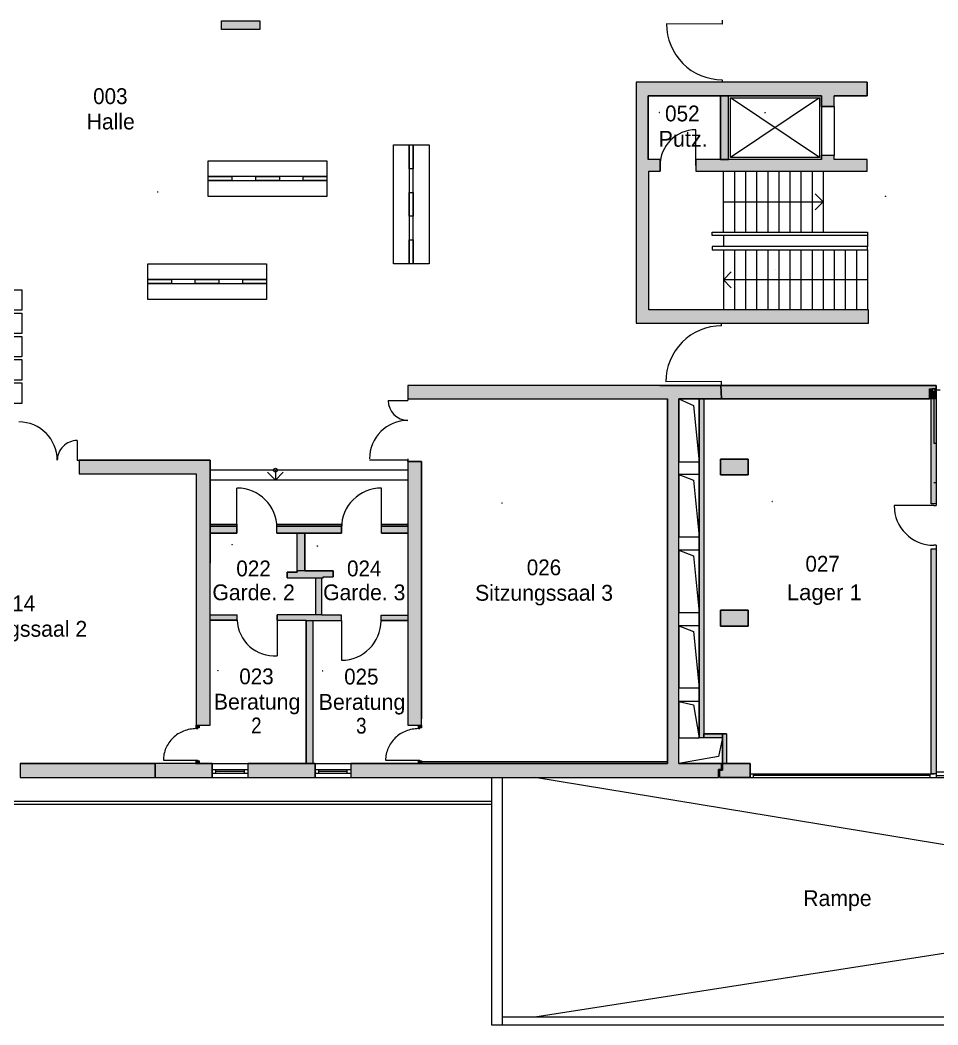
# Model space of a CAD drawing. Header units: inches. Extents: x 50200 to 250609, y 23637 to 115190.
# Drawn here: x 77874 to 101064, y 26337 to 51720 of the extents above; entities that cross this region are included whole.
import ezdxf

# ---------------------------------------------------------------- set-up
doc = ezdxf.new("R2010")
doc.units = ezdxf.units.IN
doc.header["$LTSCALE"] = 200
doc.header["$MEASUREMENT"] = 0
doc.header["$PDMODE"] = 34
doc.header["$PDSIZE"] = 5
doc.linetypes.add('Standardmuster', pattern=[0])
doc.linetypes.add('Volllinie', pattern=[0])
doc.layers.add('Grundebene', color=7, linetype='Continuous')
doc.styles.add('ARIAL', font='arial.ttf', dxfattribs={"height": 0.2})

# ---------------------------------------------------------------- blocks, each defined once
blk = doc.blocks.new('Color_Area-AC')
at = {"layer": 'Grundebene', "true_color": 0x000000, "transparency": 33554687}
blk.add_hatch(color=18, dxfattribs=at).paths.add_polyline_path([(95619, 33689), (95719, 33689), (95719, 32939), (95619, 32939)], flags=0)
at = {"layer": 'Grundebene', "color": 18, "linetype": 'Volllinie', "lineweight": 13, "true_color": 0x000000}
blk.add_lwpolyline([(95619, 33689), (95719, 33689), (95719, 32939), (95619, 32939), (95619, 33689)], dxfattribs=at)
blk = doc.blocks.new('Color_Area-B0')
at = {"layer": 'Grundebene', "true_color": 0x000000, "transparency": 33554687}
blk.add_hatch(color=18, dxfattribs=at).paths.add_polyline_path([(95032, 33589), (95032, 42150), (95147, 42150), (95147, 33589)], flags=0)
at = {"layer": 'Grundebene', "color": 18, "linetype": 'Volllinie', "lineweight": 13, "true_color": 0x000000}
blk.add_lwpolyline([(95032, 33589), (95032, 42150), (95147, 42150), (95147, 33589), (95032, 33589)], dxfattribs=at)
blk = doc.blocks.new('Color_Area-B2')
at = {"layer": 'Grundebene', "true_color": 0x000000, "transparency": 33554687}
blk.add_hatch(color=18, dxfattribs=at).paths.add_polyline_path([(82965, 51485), (82965, 51700), (83933, 51700), (83933, 51485)], flags=0)
at = {"layer": 'Grundebene', "color": 18, "linetype": 'Volllinie', "lineweight": 13, "true_color": 0x000000}
for p, q in [((82965, 51485), (82965, 51700)), ((82965, 51700), (83933, 51700)), ((83933, 51700), (83933, 51485)), ((83933, 51485), (82965, 51485))]:
    blk.add_line(p, q, dxfattribs=at)
blk = doc.blocks.new('Color_Area-235')
at = {"layer": 'Grundebene', "true_color": 0x000000, "transparency": 33554687}
blk.add_hatch(color=18, dxfattribs=at).paths.add_polyline_path([(82674, 38989), (83354, 38989), (83354, 38939), (82674, 38939)], flags=0)
at = {"layer": 'Grundebene', "color": 18, "linetype": 'Volllinie', "lineweight": 13, "true_color": 0x000000}
for p, q in [((82674, 38989), (83354, 38989)), ((82674, 38939), (82674, 38989)), ((83354, 38939), (82674, 38939)), ((83354, 38989), (83354, 38939))]:
    blk.add_line(p, q, dxfattribs=at)
blk = doc.blocks.new('Color_Area-23E')
at = {"layer": 'Grundebene', "true_color": 0x000000, "transparency": 33554687}
blk.add_hatch(color=18, dxfattribs=at).paths.add_polyline_path([(84364, 38989), (85995, 38989), (85995, 38939), (84364, 38939)], flags=0)
at = {"layer": 'Grundebene', "color": 18, "linetype": 'Volllinie', "lineweight": 13, "true_color": 0x000000}
for p, q in [((84364, 38989), (85995, 38989)), ((84364, 38939), (84364, 38989)), ((85995, 38939), (84364, 38939)), ((85995, 38989), (85995, 38939))]:
    blk.add_line(p, q, dxfattribs=at)
blk = doc.blocks.new('Color_Area-247')
at = {"layer": 'Grundebene', "true_color": 0x000000, "transparency": 33554687}
blk.add_hatch(color=18, dxfattribs=at).paths.add_polyline_path([(87005, 38989), (87674, 38989), (87674, 38939), (87005, 38939)], flags=0)
at = {"layer": 'Grundebene', "color": 18, "linetype": 'Volllinie', "lineweight": 13, "true_color": 0x000000}
for p, q in [((87005, 38989), (87674, 38989)), ((87005, 38939), (87005, 38989)), ((87674, 38939), (87005, 38939)), ((87674, 38989), (87674, 38939))]:
    blk.add_line(p, q, dxfattribs=at)
blk = doc.blocks.new('Color_Area-2DF')
at = {"layer": 'Grundebene', "true_color": 0x000000, "transparency": 33554687}
blk.add_hatch(color=18, dxfattribs=at).paths.add_polyline_path([(88014, 32939), (88014, 32989), (94234, 32989), (94234, 32939)], flags=0)
at = {"layer": 'Grundebene', "color": 18, "linetype": 'Volllinie', "lineweight": 13, "true_color": 0x000000}
for p, q in [((88014, 32939), (88014, 32989)), ((88014, 32989), (94234, 32989)), ((94234, 32939), (88014, 32939)), ((94234, 32989), (94234, 32939))]:
    blk.add_line(p, q, dxfattribs=at)
blk = doc.blocks.new('Color_Area-3E4')
at = {"layer": 'Grundebene', "true_color": 0x000000, "transparency": 33554687}
blk.add_hatch(color=18, dxfattribs=at).paths.add_polyline_path([(85104, 32939), (85104, 36549), (85274, 36549), (85274, 32939)], flags=0)
at = {"layer": 'Grundebene', "color": 18, "linetype": 'Volllinie', "lineweight": 13, "true_color": 0x000000}
blk.add_lwpolyline([(85104, 32939), (85104, 36549), (85274, 36549), (85274, 32939), (85104, 32939)], dxfattribs=at)
blk = doc.blocks.new('Color_Area-3E6')
at = {"layer": 'Grundebene', "true_color": 0x000000, "transparency": 33554687}
blk.add_hatch(color=18, dxfattribs=at).paths.add_polyline_path([(86995, 36689), (87674, 36689), (87674, 36549), (86995, 36549)], flags=0)
at = {"layer": 'Grundebene', "color": 18, "linetype": 'Volllinie', "lineweight": 13, "true_color": 0x000000}
blk.add_lwpolyline([(86995, 36689), (87674, 36689), (87674, 36549), (86995, 36549), (86995, 36689)], dxfattribs=at)
blk = doc.blocks.new('Color_Area-3E8')
at = {"layer": 'Grundebene', "true_color": 0x000000, "transparency": 33554687}
blk.add_hatch(color=18, dxfattribs=at).paths.add_polyline_path([(85346, 36699), (85346, 37627), (85486, 37627), (85486, 36699)], flags=0)
at = {"layer": 'Grundebene', "color": 18, "linetype": 'Volllinie', "lineweight": 13, "true_color": 0x000000}
blk.add_lwpolyline([(85346, 36699), (85346, 37627), (85486, 37627), (85486, 36699), (85346, 36699)], dxfattribs=at)
blk = doc.blocks.new('Color_Area-3EA')
at = {"layer": 'Grundebene', "true_color": 0x000000, "transparency": 33554687}
blk.add_hatch(color=18, dxfattribs=at).paths.add_polyline_path([(85104, 36559), (85104, 36549), (85995, 36549), (85995, 36689), (85495, 36689), (85495, 36699), (84366, 36699), (84366, 36559)], flags=0)
at = {"layer": 'Grundebene', "color": 18, "linetype": 'Volllinie', "lineweight": 13, "true_color": 0x000000}
for p, q in [((85495, 36699), (84366, 36699)), ((84366, 36699), (84366, 36559)), ((84366, 36559), (85104, 36559)), ((85104, 36559), (85104, 36549)), ((85495, 36689), (85495, 36699)), ((85995, 36689), (85495, 36689)), ((85995, 36549), (85995, 36689)), ((85104, 36549), (85995, 36549))]:
    blk.add_line(p, q, dxfattribs=at)
blk = doc.blocks.new('Color_Area-3F3')
at = {"layer": 'Grundebene', "true_color": 0x000000, "transparency": 33554687}
blk.add_hatch(color=18, dxfattribs=at).paths.add_polyline_path([(82674, 36699), (83354, 36699), (83354, 36559), (82674, 36559)], flags=0)
at = {"layer": 'Grundebene', "color": 18, "linetype": 'Volllinie', "lineweight": 13, "true_color": 0x000000}
blk.add_lwpolyline([(82674, 36699), (83354, 36699), (83354, 36559), (82674, 36559), (82674, 36699)], dxfattribs=at)
blk = doc.blocks.new('Color_Area-3F5')
at = {"layer": 'Grundebene', "true_color": 0x000000, "transparency": 33554687}
blk.add_hatch(color=18, dxfattribs=at).paths.add_polyline_path([(84623, 37777), (84623, 37627), (85535, 37627), (85535, 37657), (85785, 37657), (85785, 37807), (84873, 37807), (84873, 37777)], flags=0)
at = {"layer": 'Grundebene', "color": 18, "linetype": 'Volllinie', "lineweight": 13, "true_color": 0x000000}
for p, q in [((84623, 37777), (84623, 37627)), ((84873, 37777), (84623, 37777)), ((84623, 37627), (85535, 37627)), ((85785, 37807), (84873, 37807)), ((84873, 37807), (84873, 37777)), ((85535, 37627), (85535, 37657)), ((85535, 37657), (85785, 37657)), ((85785, 37657), (85785, 37807))]:
    blk.add_line(p, q, dxfattribs=at)
blk = doc.blocks.new('Color_Area-3FE')
at = {"layer": 'Grundebene', "true_color": 0x000000, "transparency": 33554687}
blk.add_hatch(color=18, dxfattribs=at).paths.add_polyline_path([(84873, 38759), (85065, 38759), (85065, 37807), (84873, 37807)], flags=0)
at = {"layer": 'Grundebene', "color": 18, "linetype": 'Volllinie', "lineweight": 13, "true_color": 0x000000}
blk.add_lwpolyline([(84873, 38759), (85065, 38759), (85065, 37807), (84873, 37807), (84873, 38759)], dxfattribs=at)
blk = doc.blocks.new('Color_Area-400')
at = {"layer": 'Grundebene', "true_color": 0x000000, "transparency": 33554687}
blk.add_hatch(color=18, dxfattribs=at).paths.add_polyline_path([(87005, 38939), (87674, 38939), (87674, 38759), (87005, 38759)], flags=0)
at = {"layer": 'Grundebene', "color": 18, "linetype": 'Volllinie', "lineweight": 13, "true_color": 0x000000}
blk.add_lwpolyline([(87005, 38939), (87674, 38939), (87674, 38759), (87005, 38759), (87005, 38939)], dxfattribs=at)
blk = doc.blocks.new('Color_Area-402')
at = {"layer": 'Grundebene', "true_color": 0x000000, "transparency": 33554687}
blk.add_hatch(color=18, dxfattribs=at).paths.add_polyline_path([(84364, 38939), (85995, 38939), (85995, 38759), (84364, 38759)], flags=0)
at = {"layer": 'Grundebene', "color": 18, "linetype": 'Volllinie', "lineweight": 13, "true_color": 0x000000}
blk.add_lwpolyline([(84364, 38939), (85995, 38939), (85995, 38759), (84364, 38759), (84364, 38939)], dxfattribs=at)
blk = doc.blocks.new('Color_Area-404')
at = {"layer": 'Grundebene', "true_color": 0x000000, "transparency": 33554687}
blk.add_hatch(color=18, dxfattribs=at).paths.add_polyline_path([(82674, 38939), (83354, 38939), (83354, 38759), (82674, 38759)], flags=0)
at = {"layer": 'Grundebene', "color": 18, "linetype": 'Volllinie', "lineweight": 13, "true_color": 0x000000}
blk.add_lwpolyline([(82674, 38939), (83354, 38939), (83354, 38759), (82674, 38759), (82674, 38939)], dxfattribs=at)
blk = doc.blocks.new('Color_Area-60C')
at = {"layer": 'Grundebene', "true_color": 0x000000, "transparency": 33554687}
blk.add_hatch(color=18, dxfattribs=at).paths.add_polyline_path([(81284, 32589), (81284, 32939), (77875, 32939), (77875, 32589)], flags=0)
at = {"layer": 'Grundebene', "color": 18, "linetype": 'Volllinie', "lineweight": 13, "true_color": 0x000000}
for p, q in [((81284, 32939), (77875, 32939)), ((77875, 32939), (77875, 32589)), ((81284, 32589), (81284, 32939)), ((77875, 32589), (81284, 32589))]:
    blk.add_line(p, q, dxfattribs=at)
blk = doc.blocks.new('Color_Area-615')
at = {"layer": 'Grundebene', "true_color": 0x000000, "transparency": 33554687}
blk.add_hatch(color=18, dxfattribs=at).paths.add_polyline_path([(81284, 32589), (82731, 32589), (82731, 32939), (81284, 32939)], flags=0)
at = {"layer": 'Grundebene', "color": 18, "linetype": 'Volllinie', "lineweight": 13, "true_color": 0x000000}
for p, q in [((82731, 32939), (81284, 32939)), ((81284, 32939), (81284, 32589)), ((82731, 32589), (82731, 32939)), ((81284, 32589), (82731, 32589))]:
    blk.add_line(p, q, dxfattribs=at)
blk = doc.blocks.new('Color_Area-61E')
at = {"layer": 'Grundebene', "true_color": 0x000000, "transparency": 33554687}
blk.add_hatch(color=18, dxfattribs=at).paths.add_polyline_path([(83631, 32939), (83631, 32589), (85331, 32589), (85331, 32939)], flags=0)
at = {"layer": 'Grundebene', "color": 18, "linetype": 'Volllinie', "lineweight": 13, "true_color": 0x000000}
for p, q in [((83631, 32939), (83631, 32589)), ((85331, 32939), (83631, 32939)), ((85331, 32589), (85331, 32939)), ((83631, 32589), (85331, 32589))]:
    blk.add_line(p, q, dxfattribs=at)
blk = doc.blocks.new('Color_Area-670')
at = {"layer": 'Grundebene', "true_color": 0x000000, "transparency": 33554687}
blk.add_hatch(color=18, dxfattribs=at).paths.add_polyline_path([(96319, 32939), (95619, 32939), (95619, 32770), (95544, 32770), (95544, 32589), (96313, 32589), (96319, 32589)], flags=0)
at = {"layer": 'Grundebene', "color": 18, "linetype": 'Volllinie', "lineweight": 13, "true_color": 0x000000}
for p, q in [((95619, 32770), (95544, 32770)), ((95544, 32770), (95544, 32589)), ((96319, 32939), (95619, 32939)), ((95619, 32939), (95619, 32770)), ((96319, 32589), (96319, 32939)), ((95544, 32589), (96313, 32589)), ((96313, 32589), (96319, 32589))]:
    blk.add_line(p, q, dxfattribs=at)
blk = doc.blocks.new('Color_Area-67F')
at = {"layer": 'Grundebene', "true_color": 0x000000, "transparency": 33554687}
blk.add_hatch(color=18, dxfattribs=at).paths.add_polyline_path([(96269, 36810), (96269, 36410), (95569, 36410), (95569, 36810)], flags=0)
at = {"layer": 'Grundebene', "color": 18, "linetype": 'Volllinie', "lineweight": 13, "true_color": 0x000000}
blk.add_lwpolyline([(96269, 36810), (96269, 36410), (95569, 36410), (95569, 36810), (96269, 36810)], dxfattribs=at)
blk = doc.blocks.new('Color_Area-681')
at = {"layer": 'Grundebene', "true_color": 0x000000, "transparency": 33554687}
blk.add_hatch(color=18, dxfattribs=at).paths.add_polyline_path([(96269, 40630), (96269, 40230), (95569, 40230), (95569, 40630)], flags=0)
at = {"layer": 'Grundebene', "color": 18, "linetype": 'Volllinie', "lineweight": 13, "true_color": 0x000000}
blk.add_lwpolyline([(96269, 40630), (96269, 40230), (95569, 40230), (95569, 40630), (96269, 40630)], dxfattribs=at)
blk = doc.blocks.new('Color_Area-769')
at = {"layer": 'Grundebene', "true_color": 0x000000, "transparency": 33554687}
blk.add_hatch(color=18, dxfattribs=at).paths.add_polyline_path([(95579, 42489), (95599, 42150), (100849, 42150), (100849, 42409), (101019, 42409), (101019, 42489)], flags=0)
at = {"layer": 'Grundebene', "color": 18, "linetype": 'Volllinie', "lineweight": 13, "true_color": 0x000000}
for p, q in [((95579, 42489), (95599, 42150)), ((101019, 42489), (95579, 42489)), ((100849, 42150), (100849, 42409)), ((100849, 42409), (101019, 42409)), ((101019, 42409), (101019, 42489)), ((95599, 42150), (100849, 42150))]:
    blk.add_line(p, q, dxfattribs=at)
blk = doc.blocks.new('Color_Area-776')
at = {"layer": 'Grundebene', "true_color": 0x000000, "transparency": 33554687}
blk.add_hatch(color=18, dxfattribs=at).paths.add_polyline_path([(94234, 32939), (86231, 32939), (86231, 32589), (95524, 32589), (95524, 32790), (95599, 32790), (95599, 32939), (94519, 32939), (94519, 42150), (95599, 42150), (95579, 42489), (87675, 42489), (87675, 42151), (94235, 42151)], flags=0)
at = {"layer": 'Grundebene', "color": 18, "linetype": 'Volllinie', "lineweight": 13, "true_color": 0x000000}
for p, q in [((95579, 42489), (87675, 42489)), ((87675, 42489), (87675, 42151)), ((95599, 42150), (95579, 42489)), ((87675, 42151), (94235, 42151)), ((94235, 42151), (94234, 32939)), ((94519, 32939), (94519, 42150)), ((94519, 42150), (95599, 42150)), ((94234, 32939), (86231, 32939)), ((86231, 32939), (86231, 32589)), ((95599, 32939), (94519, 32939)), ((95524, 32589), (95524, 32790)), ((95524, 32790), (95599, 32790)), ((95599, 32790), (95599, 32939)), ((86231, 32589), (95524, 32589))]:
    blk.add_line(p, q, dxfattribs=at)
blk = doc.blocks.new('Color_Area-793')
at = {"layer": 'Grundebene', "true_color": 0x000000, "transparency": 33554687}
blk.add_hatch(color=18, dxfattribs=at).paths.add_polyline_path([(88014, 40571), (87674, 40571), (87674, 33909), (88014, 33909)], flags=0)
at = {"layer": 'Grundebene', "color": 18, "linetype": 'Volllinie', "lineweight": 13, "true_color": 0x000000}
for p, q in [((88014, 40571), (87674, 40571)), ((87674, 40571), (87674, 33909)), ((88014, 33909), (88014, 40571)), ((87674, 33909), (88014, 33909))]:
    blk.add_line(p, q, dxfattribs=at)
blk = doc.blocks.new('Color_Area-79B')
at = {"layer": 'Grundebene', "true_color": 0x000000, "transparency": 33554687}
blk.add_hatch(color=18, dxfattribs=at).paths.add_polyline_path([(82324, 40259), (82324, 33909), (82674, 33909), (82674, 40599), (79364, 40599), (79364, 40259)], flags=0)
at = {"layer": 'Grundebene', "color": 18, "linetype": 'Volllinie', "lineweight": 13, "true_color": 0x000000}
for p, q in [((82674, 40599), (79364, 40599)), ((79364, 40599), (79364, 40259)), ((82674, 33909), (82674, 40599)), ((79364, 40259), (82324, 40259)), ((82324, 40259), (82324, 33909)), ((82324, 33909), (82674, 33909))]:
    blk.add_line(p, q, dxfattribs=at)
blk = doc.blocks.new('Color_Area-7E0')
at = {"layer": 'Grundebene', "true_color": 0x000000, "transparency": 33554687}
blk.add_hatch(color=18, dxfattribs=at).paths.add_polyline_path([(99309, 44400), (93764, 44400), (93764, 47900), (94044, 47900), (94044, 48200), (93744, 48200), (93744, 49810), (98124, 49810), (98124, 49535), (98444, 49535), (98444, 49810), (99278, 49810), (99278, 50150), (93444, 50150), (93444, 44060), (99309, 44060)], flags=0)
at = {"layer": 'Grundebene', "color": 18, "linetype": 'Volllinie', "lineweight": 13, "true_color": 0x000000}
for p, q in [((99278, 50150), (93444, 50150)), ((93444, 50150), (93444, 44060)), ((99278, 49810), (99278, 50150)), ((93744, 48200), (93744, 49810)), ((93744, 49810), (98124, 49810)), ((98124, 49810), (98124, 49535)), ((98444, 49535), (98444, 49810)), ((98444, 49810), (99278, 49810)), ((98124, 49535), (98444, 49535)), ((94044, 48200), (93744, 48200)), ((94044, 47900), (94044, 48200)), ((93764, 44400), (93764, 47900)), ((93764, 47900), (94044, 47900)), ((99309, 44400), (93764, 44400)), ((99309, 44060), (99309, 44400)), ((93444, 44060), (99309, 44060))]:
    blk.add_line(p, q, dxfattribs=at)
blk = doc.blocks.new('Color_Area-801')
at = {"layer": 'Grundebene', "true_color": 0x000000, "transparency": 33554687}
blk.add_hatch(color=18, dxfattribs=at).paths.add_polyline_path([(99278, 47900), (99278, 48200), (98444, 48200), (98444, 48300), (98124, 48300), (98124, 48200), (94944, 48200), (94944, 47900)], flags=0)
at = {"layer": 'Grundebene', "color": 18, "linetype": 'Volllinie', "lineweight": 13, "true_color": 0x000000}
for p, q in [((98444, 48300), (98124, 48300)), ((98124, 48300), (98124, 48200)), ((98444, 48200), (98444, 48300)), ((98124, 48200), (94944, 48200)), ((94944, 48200), (94944, 47900)), ((99278, 48200), (98444, 48200)), ((99278, 47900), (99278, 48200)), ((94944, 47900), (99278, 47900))]:
    blk.add_line(p, q, dxfattribs=at)
blk = doc.blocks.new('Color_Area-812')
at = {"layer": 'Grundebene', "true_color": 0x000000, "transparency": 33554687}
blk.add_hatch(color=18, dxfattribs=at).paths.add_polyline_path([(95574, 48200), (95774, 48200), (95774, 49810), (95574, 49810)], flags=0)
at = {"layer": 'Grundebene', "color": 18, "linetype": 'Volllinie', "lineweight": 13, "true_color": 0x000000}
for p, q in [((95774, 49810), (95574, 49810)), ((95574, 49810), (95574, 48200)), ((95774, 48200), (95774, 49810)), ((95574, 48200), (95774, 48200))]:
    blk.add_line(p, q, dxfattribs=at)
blk = doc.blocks.new('Color_Area-BD3')
at = {"layer": 'Grundebene', "true_color": 0x000000, "transparency": 33554687}
blk.add_hatch(color=18, dxfattribs=at).paths.add_polyline_path([(95569, 40230), (96269, 40230), (96269, 40630), (95569, 40630)], flags=0)
at = {"layer": 'Grundebene', "color": 18, "linetype": 'Volllinie', "lineweight": 13, "true_color": 0x000000}
for p, q in [((96269, 40630), (95569, 40630)), ((95569, 40630), (95569, 40230)), ((96269, 40230), (96269, 40630)), ((95569, 40230), (96269, 40230))]:
    blk.add_line(p, q, dxfattribs=at)
blk = doc.blocks.new('Color_Area-BDC')
at = {"layer": 'Grundebene', "true_color": 0x000000, "transparency": 33554687}
blk.add_hatch(color=18, dxfattribs=at).paths.add_polyline_path([(95569, 36410), (96269, 36410), (96269, 36810), (95569, 36810)], flags=0)
at = {"layer": 'Grundebene', "color": 18, "linetype": 'Volllinie', "lineweight": 13, "true_color": 0x000000}
for p, q in [((96269, 36810), (95569, 36810)), ((95569, 36810), (95569, 36410)), ((96269, 36410), (96269, 36810)), ((95569, 36410), (96269, 36410))]:
    blk.add_line(p, q, dxfattribs=at)
blk = doc.blocks.new('Color_Area-EF7')
at = {"layer": 'Grundebene', "true_color": 0x000000, "transparency": 33554687}
blk.add_hatch(color=18, dxfattribs=at).paths.add_polyline_path([(100849, 42409), (100874, 42409), (100874, 42175), (100994, 42175), (100994, 42409), (101019, 42409), (101019, 42150), (100849, 42150)], flags=0)
at = {"layer": 'Grundebene', "color": 18, "linetype": 'Volllinie', "lineweight": 13, "true_color": 0x000000}
for p, q in [((100849, 42409), (100874, 42409)), ((100849, 42150), (100849, 42409)), ((100874, 42409), (100874, 42175)), ((100994, 42175), (100994, 42409)), ((100994, 42409), (101019, 42409)), ((101019, 42409), (101019, 42150)), ((101019, 42150), (100849, 42150)), ((100874, 42175), (100994, 42175))]:
    blk.add_line(p, q, dxfattribs=at)
blk = doc.blocks.new('Color_Area-F01')
at = {"layer": 'Grundebene', "true_color": 0x000000, "transparency": 33554687}
blk.add_hatch(color=18, dxfattribs=at).paths.add_polyline_path([(100874, 42335), (100924, 42335), (100924, 42175), (100874, 42175)], flags=0)
at = {"layer": 'Grundebene', "color": 18, "linetype": 'Volllinie', "lineweight": 13, "true_color": 0x000000}
for p, q in [((100874, 42335), (100924, 42335)), ((100874, 42175), (100874, 42335)), ((100924, 42175), (100874, 42175)), ((100924, 42335), (100924, 42175))]:
    blk.add_line(p, q, dxfattribs=at)
blk = doc.blocks.new('Color_Area-F07')
at = {"layer": 'Grundebene', "true_color": 0x000000, "transparency": 33554687}
blk.add_hatch(color=18, dxfattribs=at).paths.add_polyline_path([(100944, 42335), (100994, 42335), (100994, 42175), (100944, 42175)], flags=0)
at = {"layer": 'Grundebene', "color": 18, "linetype": 'Volllinie', "lineweight": 13, "true_color": 0x000000}
for p, q in [((100944, 42335), (100994, 42335)), ((100944, 42175), (100944, 42335)), ((100994, 42175), (100944, 42175)), ((100994, 42335), (100994, 42175))]:
    blk.add_line(p, q, dxfattribs=at)
blk = doc.blocks.new('Color_Area-F0D')
at = {"layer": 'Grundebene', "true_color": 0x000000, "transparency": 33554687}
h = blk.add_hatch(color=18, dxfattribs=at)
h.paths.add_polyline_path([(100994, 42334), (100994, 42409), (100920, 42409), (100920, 42334)], flags=0)
h.paths.add_polyline_path([(100923, 42405), (100991, 42405), (100991, 42338), (100923, 42338)], flags=0)
at = {"layer": 'Grundebene', "color": 18, "linetype": 'Volllinie', "lineweight": 13, "true_color": 0x000000}
for p, q in [((100994, 42409), (100920, 42409)), ((100920, 42409), (100920, 42334)), ((100923, 42405), (100991, 42405)), ((100923, 42338), (100923, 42405)), ((100991, 42405), (100991, 42338)), ((100994, 42334), (100994, 42409)), ((100920, 42334), (100994, 42334)), ((100991, 42338), (100923, 42338))]:
    blk.add_line(p, q, dxfattribs=at)
blk = doc.blocks.new('Color_Area-104B')
at = {"layer": 'Grundebene', "true_color": 0x000000, "transparency": 33554687}
blk.add_hatch(color=18, dxfattribs=at).paths.add_polyline_path([(100894, 39502), (100894, 42409), (101019, 42409), (101019, 39502)], flags=0)
at = {"layer": 'Grundebene', "color": 18, "linetype": 'Volllinie', "lineweight": 13, "true_color": 0x000000}
blk.add_lwpolyline([(100894, 39502), (100894, 42409), (101019, 42409), (101019, 39502), (100894, 39502)], dxfattribs=at)
blk = doc.blocks.new('Color_Area-104E')
at = {"layer": 'Grundebene', "true_color": 0x000000, "transparency": 33554687}
blk.add_hatch(color=18, dxfattribs=at).paths.add_polyline_path([(100894, 32679), (100894, 38367), (101019, 38367), (101019, 32679)], flags=0)
at = {"layer": 'Grundebene', "color": 18, "linetype": 'Volllinie', "lineweight": 13, "true_color": 0x000000}
blk.add_lwpolyline([(100894, 32679), (100894, 38367), (101019, 38367), (101019, 32679), (100894, 32679)], dxfattribs=at)
blk = doc.blocks.new('Color_Area-10D4')
at = {"layer": 'Grundebene', "true_color": 0x000000, "transparency": 33554687}
blk.add_hatch(color=18, dxfattribs=at).paths.add_polyline_path([(82399, 32939), (82324, 32939), (82324, 33009), (82399, 33009)], flags=0)
at = {"layer": 'Grundebene', "color": 18, "linetype": 'Volllinie', "lineweight": 13, "true_color": 0x000000}
for p, q in [((82324, 32939), (82324, 33009)), ((82324, 33009), (82399, 33009)), ((82399, 33009), (82399, 32939)), ((82399, 32939), (82324, 32939))]:
    blk.add_line(p, q, dxfattribs=at)
blk = doc.blocks.new('Color_Area-10DA')
at = {"layer": 'Grundebene', "true_color": 0x000000, "transparency": 33554687}
blk.add_hatch(color=18, dxfattribs=at).paths.add_polyline_path([(82399, 33839), (82324, 33839), (82324, 33909), (82399, 33909)], flags=0)
at = {"layer": 'Grundebene', "color": 18, "linetype": 'Volllinie', "lineweight": 13, "true_color": 0x000000}
for p, q in [((82324, 33839), (82324, 33909)), ((82324, 33909), (82399, 33909)), ((82399, 33839), (82324, 33839)), ((82399, 33909), (82399, 33839))]:
    blk.add_line(p, q, dxfattribs=at)
blk = doc.blocks.new('Color_Area-12BA')
at = {"layer": 'Grundebene', "true_color": 0x000000, "transparency": 33554687}
blk.add_hatch(color=18, dxfattribs=at).paths.add_polyline_path([(95619, 33689), (95619, 33589), (95147, 33589), (95147, 33689)], flags=0)
at = {"layer": 'Grundebene', "color": 18, "linetype": 'Volllinie', "lineweight": 13, "true_color": 0x000000}
blk.add_lwpolyline([(95619, 33689), (95619, 33589), (95147, 33589), (95147, 33689), (95619, 33689)], dxfattribs=at)
blk = doc.blocks.new('Color_Area-32C7')
at = {"layer": 'Grundebene', "true_color": 0x000000, "transparency": 33554687}
blk.add_hatch(color=18, dxfattribs=at).paths.add_polyline_path([(88014, 32939), (87939, 32939), (87939, 33009), (88014, 33009)], flags=0)
at = {"layer": 'Grundebene', "color": 18, "linetype": 'Volllinie', "lineweight": 13, "true_color": 0x000000}
for p, q in [((87939, 32939), (87939, 33009)), ((87939, 33009), (88014, 33009)), ((88014, 33009), (88014, 32939)), ((88014, 32939), (87939, 32939))]:
    blk.add_line(p, q, dxfattribs=at)
blk = doc.blocks.new('Color_Area-32CD')
at = {"layer": 'Grundebene', "true_color": 0x000000, "transparency": 33554687}
blk.add_hatch(color=18, dxfattribs=at).paths.add_polyline_path([(88014, 33839), (87939, 33839), (87939, 33909), (88014, 33909)], flags=0)
at = {"layer": 'Grundebene', "color": 18, "linetype": 'Volllinie', "lineweight": 13, "true_color": 0x000000}
for p, q in [((87939, 33839), (87939, 33909)), ((87939, 33909), (88014, 33909)), ((88014, 33839), (87939, 33839)), ((88014, 33909), (88014, 33839))]:
    blk.add_line(p, q, dxfattribs=at)

msp = doc.modelspace()

# ---------------------------------------------------------------- linework, layer by layer
at = {"layer": 'Grundebene', "color": 18, "linetype": 'Volllinie', "lineweight": 13, "true_color": 0x000000}
for p, q in [((95615, 51619), (94209, 51623)), ((95614, 51720), (95614, 51619)), ((99278, 50150), (93444, 50150)), ((93444, 50150), (93444, 44060)), ((99278, 50150), (93444, 50150)), ((93444, 50150), (93444, 44060)), ((95614, 50214), (95614, 50150)), ((99278, 49810), (99278, 50150)), ((99278, 50150), (99278, 49810)), ((93744, 48200), (93744, 49810)), ((93744, 49810), (98124, 49810)), ((93744, 49810), (93744, 48200)), ((98124, 49810), (93744, 49810)), ((95774, 49810), (95574, 49810)), ((95574, 49810), (95574, 48200)), ((95574, 48200), (95574, 49810)), ((95774, 48200), (95774, 49810)), ((95774, 48200), (95774, 49810)), ((98074, 49760), (95824, 48250)), ((98074, 48250), (95824, 49760)), ((95824, 49760), (98074, 49760)), ((95824, 48250), (95824, 49760)), ((95824, 49760), (98074, 49760)), ((95824, 48250), (95824, 49760)), ((98074, 49760), (98074, 48250)), ((98074, 49760), (98074, 48250)), ((98124, 49810), (98124, 49535)), ((98124, 49535), (98124, 49810)), ((98444, 49535), (98444, 49810)), ((98444, 49810), (99278, 49810)), ((98444, 49535), (98444, 49810)), ((99278, 49810), (98444, 49810)), ((98124, 49535), (98444, 49535)), ((98444, 49535), (98124, 49535)), ((98124, 49534), (98124, 48299)), ((98444, 49534), (98444, 48299)), ((94944, 48050), (94944, 48950)), ((98074, 48250), (95824, 48250)), ((98074, 48250), (95824, 48250)), ((98444, 48300), (98124, 48300)), ((98124, 48300), (98124, 48200)), ((98124, 48200), (98124, 48300)), ((98444, 48300), (98124, 48300)), ((98444, 48200), (98444, 48300)), ((98444, 48200), (98444, 48300)), ((94044, 48200), (93744, 48200)), ((94044, 48200), (93744, 48200)), ((94044, 47900), (94044, 48200)), ((94044, 48200), (94044, 47900)), ((98124, 48200), (94944, 48200)), ((94944, 48200), (94944, 47900)), ((98124, 48200), (94944, 48200)), ((94944, 48200), (94944, 47900)), ((95574, 48200), (95774, 48200)), ((99278, 48200), (98444, 48200)), ((99278, 48200), (98444, 48200)), ((99278, 47900), (99278, 48200)), ((99278, 47900), (99278, 48200)), ((93764, 44400), (93764, 47900)), ((93764, 47900), (94044, 47900)), ((93764, 44400), (93764, 47900)), ((93764, 47900), (94044, 47900)), ((94944, 47900), (99278, 47900)), ((94944, 47900), (99278, 47900)), ((95644, 46360), (95644, 47900)), ((95924, 47900), (95924, 46360)), ((96204, 47900), (96204, 46360)), ((96484, 47900), (96484, 46360)), ((96764, 47900), (96764, 46360)), ((97044, 47900), (97044, 46360)), ((97324, 47900), (97324, 46360)), ((97604, 47900), (97604, 46360)), ((97884, 47900), (97884, 46360)), ((98164, 47900), (98164, 46360)), ((98164, 47130), (97964, 47330)), ((95644, 47130), (98164, 47130)), ((98164, 47130), (97964, 46930)), ((95364, 46360), (99284, 46360)), ((95364, 46280), (95364, 46360)), ((99284, 46280), (95364, 46280)), ((95644, 46280), (95644, 46000)), ((99284, 46360), (99284, 46280)), ((99284, 46280), (99284, 46000)), ((99284, 46000), (95364, 46000)), ((95364, 46000), (95364, 45920)), ((99284, 45920), (99284, 46000)), ((95364, 45920), (99284, 45920)), ((95644, 45920), (95644, 44400)), ((95924, 45920), (95924, 44400)), ((96204, 45920), (96204, 44400)), ((96484, 45920), (96484, 44400)), ((96764, 45920), (96764, 44400)), ((97044, 45920), (97044, 44400)), ((97324, 45920), (97324, 44400)), ((97604, 45920), (97604, 44400)), ((97884, 45920), (97884, 44400)), ((98164, 45920), (98164, 44400)), ((98444, 45920), (98444, 44400)), ((98724, 45920), (98724, 44400)), ((99004, 45920), (99004, 44400)), ((99284, 45920), (99284, 44400)), ((95644, 45160), (95844, 45360)), ((96959, 45432), (96960, 45432)), ((96959, 45432), (96960, 45432)), ((99284, 45160), (95644, 45160)), ((95644, 45160), (95844, 44960)), ((99309, 44400), (93764, 44400)), ((99309, 44400), (93764, 44400)), ((99309, 44060), (99309, 44400)), ((99309, 44060), (99309, 44400)), ((93444, 44060), (99309, 44060)), ((93444, 44060), (99309, 44060)), ((93444, 44060), (99309, 44060)), ((95598, 43995), (95598, 44060)), ((95579, 42489), (87675, 42489)), ((87675, 42489), (87675, 42151)), ((94037, 42489), (96082, 42489)), ((95598, 42589), (94193, 42585)), ((94500, 42489), (95599, 42489)), ((95579, 42489), (95599, 42150)), ((101019, 42489), (95579, 42489)), ((95599, 42150), (95579, 42489)), ((95598, 42489), (95598, 42589)), ((95599, 42489), (101019, 42489)), ((100849, 42150), (100849, 42409)), ((100849, 42409), (101019, 42409)), ((101019, 42409), (101019, 42489)), ((101019, 42489), (101019, 42430)), ((101019, 42430), (101019, 42150)), ((87675, 42151), (87675, 42108)), ((87675, 42151), (94235, 42151)), ((87675, 42151), (87675, 42108)), ((94235, 42151), (94234, 32939)), ((94234, 32939), (94234, 42151)), ((94520, 42170), (94519, 42170)), ((95032, 42150), (94519, 42150)), ((94519, 42150), (94890, 41988)), ((94519, 32939), (94519, 42150)), ((94519, 42150), (95599, 42150)), ((94519, 32939), (94519, 42150)), ((95619, 42150), (94519, 42150)), ((95032, 42150), (94519, 42150)), ((94519, 42150), (94519, 40559)), ((95032, 40559), (95032, 42150)), ((95032, 40559), (95032, 42150)), ((95032, 42150), (95032, 33589)), ((95147, 42150), (95147, 33589)), ((95599, 42150), (100849, 42150)), ((101019, 42150), (95619, 42150)), ((100959, 42150), (100959, 41030)), ((101019, 42378), (101125, 42378)), ((101019, 42170), (101019, 39454)), ((87175, 42109), (87675, 42108)), ((94890, 41988), (95032, 40559)), ((79315, 41098), (79314, 40598)), ((100959, 41030), (101019, 41030)), ((87674, 40638), (87674, 40599)), ((87674, 40571), (87674, 40614)), ((96269, 40630), (95569, 40630)), ((95569, 40630), (95569, 40230)), ((96269, 40230), (96269, 40630)), ((79356, 40598), (79314, 40598)), ((82674, 40599), (79364, 40599)), ((79364, 40599), (79364, 40259)), ((79364, 40599), (82674, 40599)), ((82674, 33909), (82674, 40599)), ((82674, 40599), (82674, 37999)), ((87674, 40599), (86704, 40599)), ((87674, 40599), (87674, 34069)), ((88014, 40571), (87674, 40571)), ((87674, 40571), (87674, 33909)), ((87674, 40571), (88014, 40571)), ((88014, 33909), (88014, 40571)), ((88014, 40571), (88014, 34069)), ((94519, 40559), (95032, 40559)), ((79364, 40259), (82324, 40259)), ((79364, 40259), (82274, 40259)), ((82324, 40259), (82324, 33909)), ((87675, 40349), (82674, 40349)), ((84324, 40099), (84124, 40299)), ((84324, 40349), (84324, 40099)), ((84324, 40099), (84524, 40299)), ((95032, 40239), (94519, 40239)), ((94519, 40239), (94890, 40098)), ((95032, 40239), (94519, 40239)), ((94519, 40239), (94519, 38669)), ((95032, 38669), (95032, 40239)), ((95032, 38669), (95032, 40239)), ((95569, 40230), (96269, 40230)), ((87674, 40099), (82674, 40099)), ((83354, 38889), (83354, 39899)), ((87005, 38889), (87005, 39899)), ((94890, 40098), (95032, 38669)), ((101019, 40030), (100959, 40030)), ((100959, 39454), (99959, 39454)), ((100959, 39454), (101019, 39454)), ((82674, 38989), (83354, 38989)), ((82674, 38939), (82674, 38989)), ((83354, 38939), (82674, 38939)), ((82674, 38939), (83354, 38939)), ((83354, 38989), (83354, 38939)), ((83354, 38759), (83354, 38939)), ((84364, 38989), (85995, 38989)), ((84364, 38939), (84364, 38989)), ((85995, 38939), (84364, 38939)), ((84364, 38939), (85995, 38939)), ((84364, 38759), (84364, 38939)), ((85995, 38989), (85995, 38939)), ((85995, 38759), (85995, 38939)), ((87005, 38989), (87674, 38989)), ((87005, 38939), (87005, 38989)), ((87674, 38939), (87005, 38939)), ((87005, 38939), (87674, 38939)), ((87005, 38759), (87005, 38939)), ((87674, 38989), (87674, 38939)), ((82674, 38759), (83354, 38759)), ((84364, 38759), (84873, 38759)), ((84873, 37777), (84873, 38759)), ((85065, 38759), (85995, 38759)), ((85065, 37807), (85065, 38759)), ((87005, 38759), (87674, 38759)), ((94519, 38669), (95032, 38669)), ((95032, 38329), (94519, 38329)), ((94519, 38329), (94890, 38188)), ((95032, 38329), (94519, 38329)), ((94519, 38329), (94519, 36759)), ((95032, 36759), (95032, 38329)), ((95032, 36759), (95032, 38329)), ((101019, 38454), (100959, 38454)), ((101019, 38454), (101019, 32589)), ((94890, 38188), (95032, 36759)), ((82674, 36919), (82674, 37999)), ((84623, 37627), (84623, 37777)), ((84623, 37777), (84873, 37777)), ((84623, 37627), (85346, 37627)), ((85065, 37807), (85785, 37807)), ((85486, 37627), (85486, 36699)), ((85535, 37657), (85785, 37657)), ((85785, 37807), (85785, 37657)), ((96269, 36810), (95569, 36810)), ((95569, 36810), (95569, 36410)), ((96269, 36410), (96269, 36810)), ((82674, 36699), (83356, 36699)), ((82674, 36559), (83356, 36559)), ((83356, 36559), (83356, 36699)), ((84366, 36559), (84366, 36699)), ((84366, 36559), (84366, 35659)), ((84366, 36559), (85104, 36559)), ((85995, 36689), (85495, 36689)), ((85995, 36549), (85995, 36689)), ((86995, 36689), (87674, 36689)), ((86995, 36549), (86995, 36689)), ((94519, 36759), (95032, 36759)), ((85104, 36549), (85104, 32939)), ((85274, 36549), (85995, 36549)), ((85274, 36549), (85274, 32939)), ((85995, 36549), (85995, 35549)), ((86995, 36549), (87674, 36549)), ((95032, 36419), (94519, 36419)), ((94519, 36419), (94890, 36278)), ((95032, 36419), (94519, 36419)), ((94519, 36419), (94519, 34849)), ((95032, 34849), (95032, 36419)), ((95032, 34849), (95032, 36419)), ((95569, 36410), (96269, 36410)), ((94890, 36278), (95032, 34849)), ((94519, 34849), (95032, 34849)), ((95032, 34509), (94519, 34509)), ((94519, 34509), (94890, 34426)), ((95032, 34509), (94519, 34509)), ((94519, 34509), (94519, 33589)), ((94890, 34426), (95032, 33589)), ((95032, 33589), (95032, 34509)), ((95032, 33589), (95032, 34509)), ((82324, 33909), (82674, 33909)), ((94519, 33589), (95032, 33589)), ((95619, 33589), (95032, 33589)), ((95719, 33689), (95147, 33689)), ((95619, 33589), (95520, 33118)), ((95619, 33589), (95619, 32939)), ((95619, 32939), (95619, 33589)), ((95719, 33689), (95719, 32939)), ((95520, 33118), (94519, 32939)), ((81284, 32939), (77875, 32939)), ((77875, 32939), (77875, 32589)), ((77875, 32939), (81284, 32939)), ((77875, 32939), (77875, 32589)), ((81284, 32589), (81284, 32939)), ((82731, 32939), (81284, 32939)), ((81284, 32939), (81284, 32589)), ((82309, 32939), (82731, 32939)), ((82731, 32939), (83631, 32939)), ((82731, 32589), (82731, 32939)), ((82731, 32939), (82731, 32589)), ((82731, 32789), (83631, 32789)), ((82821, 32699), (82821, 32789)), ((83541, 32699), (83541, 32789)), ((83631, 32939), (83631, 32589)), ((85331, 32939), (83631, 32939)), ((83631, 32939), (85331, 32939)), ((83631, 32939), (83631, 32589)), ((85331, 32939), (86231, 32939)), ((85331, 32589), (85331, 32939)), ((85331, 32939), (85331, 32589)), ((85331, 32789), (86231, 32789)), ((85421, 32699), (85421, 32789)), ((86141, 32699), (86141, 32789)), ((94234, 32939), (86231, 32939)), ((86231, 32939), (86231, 32589)), ((86231, 32939), (94234, 32939)), ((86231, 32939), (86231, 32589)), ((88014, 32989), (94234, 32989)), ((88014, 32989), (94234, 32989)), ((94234, 32939), (88014, 32939)), ((94234, 32989), (94234, 32939)), ((95599, 32939), (94519, 32939)), ((94519, 32939), (95599, 32939)), ((94519, 32939), (95619, 32939)), ((95524, 32589), (95524, 32790)), ((95524, 32790), (95599, 32790)), ((95599, 32790), (95524, 32790)), ((95524, 32790), (95524, 32589)), ((95619, 32770), (95544, 32770)), ((95544, 32770), (95544, 32589)), ((95544, 32589), (95544, 32770)), ((95544, 32770), (95619, 32770)), ((95599, 32790), (95599, 32939)), ((95599, 32939), (95599, 32790)), ((96319, 32939), (95619, 32939)), ((95619, 32939), (95619, 32770)), ((95619, 32939), (96319, 32939)), ((95619, 32770), (95619, 32939)), ((96319, 32589), (96319, 32939)), ((96319, 32939), (96319, 32589)), ((77875, 32589), (81284, 32589)), ((77875, 32589), (81284, 32589)), ((81284, 32589), (82731, 32589)), ((81324, 32589), (82369, 32589)), ((82369, 32589), (82731, 32589)), ((82731, 32699), (83631, 32699)), ((82731, 32589), (83631, 32589)), ((83541, 32742), (82821, 32742)), ((83631, 32589), (85331, 32589)), ((83631, 32589), (85331, 32589)), ((85331, 32699), (86231, 32699)), ((85331, 32589), (86231, 32589)), ((86141, 32742), (85421, 32742)), ((86231, 32589), (95524, 32589)), ((86231, 32589), (95524, 32589)), ((89784, 32589), (89784, 26339)), ((90051, 32587), (90051, 26337)), ((109764, 29479), (90878, 32589)), ((94269, 32589), (94269, 32590)), ((94519, 32589), (94519, 32590)), ((95544, 32589), (96313, 32589)), ((96319, 32589), (95544, 32589)), ((96313, 32589), (96319, 32589)), ((96319, 32679), (100959, 32679)), ((96319, 32589), (102819, 32589)), ((96409, 32589), (96409, 32679)), ((100869, 32634), (96409, 32634)), ((100869, 32589), (100869, 32679)), ((100959, 32589), (101019, 32589)), ((101019, 32729), (102819, 32729)), ((101019, 32639), (102819, 32639)), ((51249, 31989), (89784, 31989)), ((77304, 31989), (89784, 31989)), ((89784, 31989), (89784, 31909)), ((89784, 31909), (51249, 31909)), ((90878, 26539), (109764, 29479)), ((90051, 26539), (109764, 26539)), ((89784, 26339), (109764, 26339))]:
    msp.add_line(p, q, dxfattribs=at)
at = {"layer": 'Grundebene', "color": 18, "linetype": 'Volllinie', "lineweight": 9, "true_color": 0x000000}
for p, q in [((82326, 33821), (82362, 33822)), ((82362, 33822), (82362, 33839)), ((87941, 33821), (87977, 33822)), ((87977, 33822), (87977, 33839)), ((81494, 33021), (82362, 33021)), ((82362, 33009), (82362, 33021)), ((87109, 33021), (87977, 33021)), ((87977, 33009), (87977, 33021))]:
    msp.add_line(p, q, dxfattribs=at)
at = {"layer": 'Grundebene', "color": 18, "linetype": 'Volllinie', "lineweight": 13, "true_color": 0x000000}
for points in [[(87709, 45566), (87309, 45566), (87309, 48566), (87709, 48566), (87709, 45566)], [(87809, 47966), (87709, 47966), (87709, 48566), (87809, 48566), (87809, 47966)], [(88209, 45566), (87809, 45566), (87809, 48566), (88209, 48566), (88209, 45566)], [(82627, 47766), (82627, 48166), (85627, 48166), (85627, 47766), (82627, 47766)], [(82627, 47666), (82627, 47766), (83227, 47766), (83227, 47666), (82627, 47666)], [(83827, 47666), (83827, 47766), (84427, 47766), (84427, 47666), (83827, 47666)], [(85027, 47666), (85027, 47766), (85627, 47766), (85627, 47666), (85027, 47666)], [(82627, 47266), (82627, 47666), (85627, 47666), (85627, 47266), (82627, 47266)], [(87809, 46766), (87709, 46766), (87709, 47366), (87809, 47366), (87809, 46766)], [(87809, 45566), (87709, 45566), (87709, 46166), (87809, 46166), (87809, 45566)], [(81100, 45163), (81100, 45563), (84100, 45563), (84100, 45163), (81100, 45163)], [(81100, 45063), (81100, 45163), (81700, 45163), (81700, 45063), (81100, 45063)], [(81100, 44663), (81100, 45063), (84100, 45063), (84100, 44663), (81100, 44663)], [(82300, 45063), (82300, 45163), (82900, 45163), (82900, 45063), (82300, 45063)], [(83500, 45063), (83500, 45163), (84100, 45163), (84100, 45063), (83500, 45063)], [(77921, 44909), (77921, 44394), (77371, 44394), (77371, 44909), (77921, 44909)], [(77371, 43805), (77371, 44320), (77921, 44320), (77921, 43805), (77371, 43805)], [(77371, 43216), (77371, 43731), (77921, 43731), (77921, 43216), (77371, 43216)], [(77371, 42627), (77371, 43142), (77921, 43142), (77921, 42627), (77371, 42627)], [(77371, 42038), (77371, 42553), (77921, 42553), (77921, 42038), (77371, 42038)], [(100849, 42409), (100874, 42409), (100874, 42175), (100994, 42175), (100994, 42409), (101019, 42409), (101019, 42150), (100849, 42150), (100849, 42409)], [(100894, 42409), (101019, 42409), (101019, 39502), (100894, 39502), (100894, 42409)], [(100994, 42334), (100994, 42409), (100920, 42409), (100920, 42334), (100994, 42334)], [(100923, 42405), (100991, 42405), (100991, 42338), (100923, 42338), (100923, 42405)], [(100874, 42335), (100924, 42335), (100924, 42175), (100874, 42175), (100874, 42335)], [(100944, 42335), (100994, 42335), (100994, 42175), (100944, 42175), (100944, 42335)], [(82326, 33821), (82285, 33820), (82244, 33817), (82204, 33812), (82163, 33805), (82124, 33797), (82084, 33786), (82046, 33774), (82007, 33760), (81970, 33744), (81934, 33726), (81898, 33707), (81864, 33686), (81830, 33663), (81798, 33639), (81767, 33614), (81738, 33587), (81710, 33558), (81683, 33528), (81658, 33497), (81634, 33465), (81613, 33432), (81593, 33398), (81574, 33363), (81558, 33327), (81543, 33290), (81530, 33253), (81519, 33215), (81510, 33177), (81503, 33138), (81498, 33099), (81495, 33060), (81494, 33021)], [(82399, 33839), (82324, 33839), (82324, 33909), (82399, 33909), (82399, 33839)], [(87941, 33821), (87900, 33820), (87859, 33817), (87819, 33812), (87778, 33805), (87739, 33797), (87699, 33786), (87661, 33774), (87622, 33760), (87585, 33744), (87549, 33726), (87513, 33707), (87479, 33686), (87445, 33663), (87413, 33639), (87382, 33614), (87353, 33587), (87325, 33558), (87298, 33528), (87273, 33497), (87249, 33465), (87228, 33432), (87208, 33398), (87189, 33363), (87173, 33327), (87158, 33290), (87145, 33253), (87134, 33215), (87125, 33177), (87118, 33138), (87113, 33099), (87110, 33060), (87109, 33021)], [(88014, 33839), (87939, 33839), (87939, 33909), (88014, 33909), (88014, 33839)], [(82399, 32939), (82324, 32939), (82324, 33009), (82399, 33009), (82399, 32939)], [(88014, 32939), (87939, 32939), (87939, 33009), (88014, 33009), (88014, 32939)]]:
    msp.add_lwpolyline(points, dxfattribs=at)
msp.add_circle((84324, 40349), 48.1, dxfattribs=at)
for centre, radius, start, end in [((95614, 51619), 1406, 179.8364, 270), ((94944, 48050), 900, 90, 180), ((95598, 42589), 1406, 90, 180.1636), ((87675, 42108), 500, 179.9048, 269.9048), ((77844, 40599), 970, 0, 90), ((87674, 40638), 970, 90, 180), ((79314, 40598), 500, 89.9048, 179.9048), ((83354, 38889), 1010, 0, 90), ((87005, 38889), 1010, 90, 180), ((100959, 39454), 1000, 180, 270), ((84311, 36614), 957, 183.2961, 273.2961), ((85995, 36549), 1000, 270, 0)]:
    msp.add_arc(centre, radius, start, end, dxfattribs=at)
at = {"layer": 'Grundebene', "color": 18, "linetype": 'Standardmuster', "lineweight": 13, "true_color": 0x000000}
for p in [(94028, 49384), (96698, 49380), (81355, 47382), (99740, 47270), (90052, 39518), (96880, 39560), (83232, 38475), (85384, 38434), (82872, 35287), (85520, 35280)]:
    msp.add_point(p, dxfattribs=at)

# ---------------------------------------------------------------- block references
at = {"layer": 'Grundebene'}
for name in ['Color_Area-B2', 'Color_Area-7E0', 'Color_Area-812', 'Color_Area-801', 'Color_Area-776', 'Color_Area-769', 'Color_Area-EF7', 'Color_Area-104B', 'Color_Area-F0D', 'Color_Area-B0', 'Color_Area-F01', 'Color_Area-F07', 'Color_Area-681', 'Color_Area-BD3', 'Color_Area-79B', 'Color_Area-793', 'Color_Area-235', 'Color_Area-404', 'Color_Area-23E', 'Color_Area-402', 'Color_Area-247', 'Color_Area-400', 'Color_Area-3FE', 'Color_Area-104E', 'Color_Area-3F5', 'Color_Area-3E8', 'Color_Area-67F', 'Color_Area-BDC', 'Color_Area-3F3', 'Color_Area-3EA', 'Color_Area-3E6', 'Color_Area-3E4', 'Color_Area-10DA', 'Color_Area-32CD', 'Color_Area-12BA', 'Color_Area-AC', 'Color_Area-10D4', 'Color_Area-32C7', 'Color_Area-60C', 'Color_Area-615', 'Color_Area-61E', 'Color_Area-2DF', 'Color_Area-670']:
    msp.add_blockref(name, (0, 0), dxfattribs=at)

# ---------------------------------------------------------------- texts
at = {"layer": 'Grundebene', "color": 18, "lineweight": 18, "true_color": 0x000000, "style": 'ARIAL'}
for s, width, p in [('003', 0.93064, (79721, 49598)), ('052', 0.935301, (94171, 49161)), ('Halle', 0.954911, (79557, 48957)), ('Putz.', 0.976204, (94005, 48521)), ('022', 0.935301, (83337, 37668)), ('024', 0.932329, (86135, 37668)), ('026', 0.93064, (90677, 37695)), ('027', 0.931061, (97718, 37787)), ('Garde. 2', 0.958045, (82733, 37064)), ('Garde. 3', 0.956054, (85531, 37064)), ('Sitzungssaal 3', 0.959208, (89370, 37052)), ('Lager 1', 1.001566, (97246, 37066)), ('014', 0.932329, (77386, 36786)), ('Sitzungssaal 2', 0.960388, (76080, 36143)), ('023', 0.93064, (83413, 34942)), ('025', 0.927697, (86064, 34936)), ('Beratung', 0.965507, (82768, 34302)), ('Beratung', 0.965507, (85419, 34296)), ('2', 0.838545, (83713, 33702)), ('3', 0.84752, (86364, 33696)), ('Rampe', 0.959412, (97662, 29339))]:
    msp.add_text(s, height=400, dxfattribs=dict(at, width=width)).set_placement(p)

doc.saveas('drawing.dxf')
